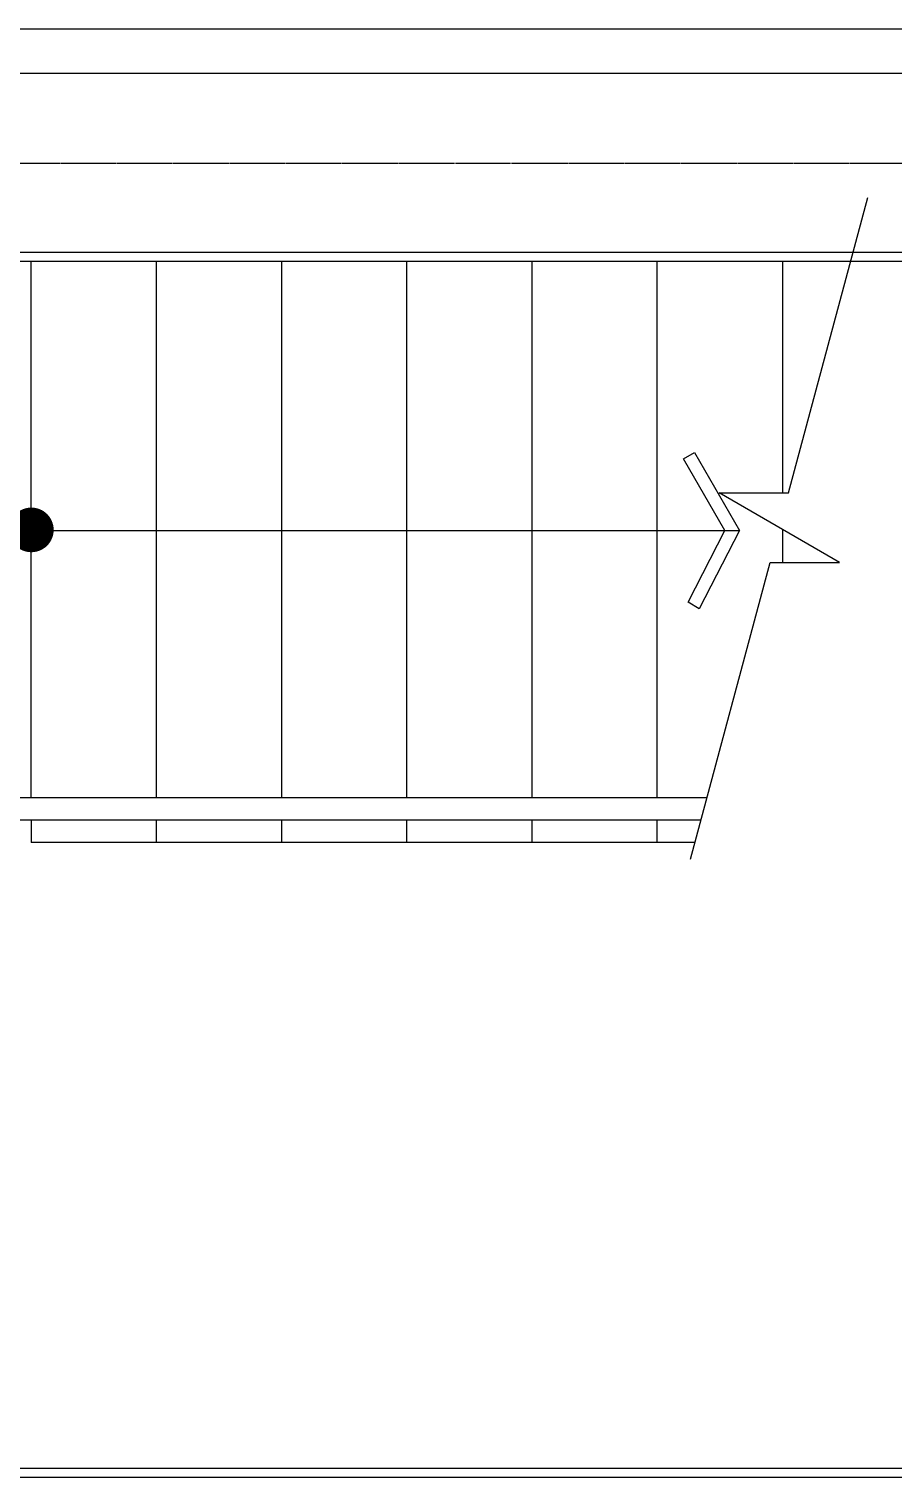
# Model space of a CAD drawing. Extents: x 152195838 to 160350639, y 364657247 to 370318102.
# Drawn here: x 157661102 to 157663034, y 364994832 to 364998072 of the extents above; entities that cross this region are included whole.
import ezdxf

# ---------------------------------------------------------------- set-up
doc = ezdxf.new("R2010")
doc.units = 0
doc.header["$MEASUREMENT"] = 0
doc.linetypes.add('CEN', pattern=[63, 60, -1, 1, -1])
for name, color, linetype in [('4A.TEC CEN 보조1', 14, 'CEN'), ('4A.TEC ELE 4', 9, 'CONTINUOUS'), ('4A.TEC IND', 7, 'CONTINUOUS'), ('4A.TEC 마감선 2', 5, 'CONTINUOUS'), ('4A.TEC 벽체 1', 2, 'CONTINUOUS'), ('4A.TEC 벽체 3', 4, 'CONTINUOUS')]:
    doc.layers.add(name, color=color, linetype=linetype)

msp = doc.modelspace()

# ---------------------------------------------------------------- linework, layer by layer
at = {"layer": '4A.TEC CEN 보조1'}
msp.add_line((157659347.0046, 364997771.8958), (157665387.0046, 364997771.8958), dxfattribs=at)
at = {"layer": '4A.TEC ELE 4', "color": 8, "ltscale": 0.3}
for p, q in [((157661107.0046, 364996351.8958), (157661107.0046, 364997551.8958)), ((157661387.0046, 364996351.8958), (157661387.0046, 364997551.8958)), ((157661667.0046, 364996351.8958), (157661667.0046, 364997551.8958)), ((157661947.0046, 364996351.8958), (157661947.0046, 364997551.8958)), ((157662227.0046, 364996351.8958), (157662227.0046, 364997551.8958)), ((157662507.0046, 364996351.8958), (157662507.0046, 364997551.8958)), ((157662617.9602, 364996351.8958), (157661007.0046, 364996351.8958)), ((157662604.5627, 364996301.8958), (157661007.0046, 364996301.8958)), ((157661107.0046, 364996301.8958), (157661107.0046, 364996251.8958)), ((157661387.0046, 364996251.8958), (157661387.0046, 364996301.8958)), ((157661667.0046, 364996251.8958), (157661667.0046, 364996301.8958)), ((157661947.0046, 364996251.8958), (157661947.0046, 364996301.8958)), ((157662591.1653, 364996251.8958), (157661107.0046, 364996251.8958))]:
    msp.add_line(p, q, dxfattribs=at)
at = {"layer": '4A.TEC ELE 4', "color": 8}
for p, q in [((157662787.0046, 364997551.8958), (157662787.0046, 364997033.679)), ((157662787.0046, 364996951.8958), (157662787.0046, 364996878.3875)), ((157662507.0046, 364996251.8958), (157662507.0046, 364996301.8958))]:
    msp.add_line(p, q, dxfattribs=at)
at = {"layer": '4A.TEC ELE 4', "color": 8, "ltscale": 0.2}
msp.add_line((157662227.0046, 364996251.8958), (157662227.0046, 364996301.8958), dxfattribs=at)
at = {"layer": '4A.TEC ELE 4', "color": 8, "ltscale": 0.3}
msp.add_lwpolyline([(157662581.2046, 364996214.7221), (157662759.0332, 364996878.3875), (157662914.3247, 364996878.3875), (157662645.352, 364997033.679), (157662800.6434, 364997033.679), (157662977.7858, 364997694.7832)], dxfattribs=at)
at = {"layer": '4A.TEC IND', "color": 8}
msp.add_line((157661107.0046, 364996949.3958), (157662691.1106, 364996949.3944), dxfattribs=at)
msp.add_lwpolyline([(157662600.9127, 364996774.782), (157662576.1335, 364996789.0883), (157662658.0716, 364996949.3947), (157662565.1706, 364997110.3038), (157662589.9498, 364997124.6101), (157662691.1105, 364996949.3947)], close=True, dxfattribs=at)
at = {"layer": '4A.TEC IND', "const_width": 50}
msp.add_lwpolyline([(157661132.0049, 364996951.102, 1), (157661082.0049, 364996951.102, 1)], format="xyb", close=True, dxfattribs=at)
at = {"layer": '4A.TEC 마감선 2'}
for p, q in [((157664967.0046, 364997551.8958), (157660847.0046, 364997551.8958)), ((157659767.0046, 364994851.8958), (157664967.0046, 364994851.8958))]:
    msp.add_line(p, q, dxfattribs=at)
at = {"layer": '4A.TEC 벽체 1'}
for p, q in [((157665387.0046, 364997971.8958), (157660847.0046, 364997971.8958)), ((157664987.0046, 364997571.8958), (157660847.0046, 364997571.8958)), ((157659747.0046, 364994831.8958), (157664987.0046, 364994831.8958))]:
    msp.add_line(p, q, dxfattribs=at)
at = {"layer": '4A.TEC 벽체 3', "flags": 128}
msp.add_lwpolyline([(157659247.0046, 364997971.8958), (157659247.0046, 364998071.8958), (157665387.0046, 364998071.8958), (157665387.0046, 364997971.8958)], dxfattribs=at)

doc.saveas('drawing.dxf')
